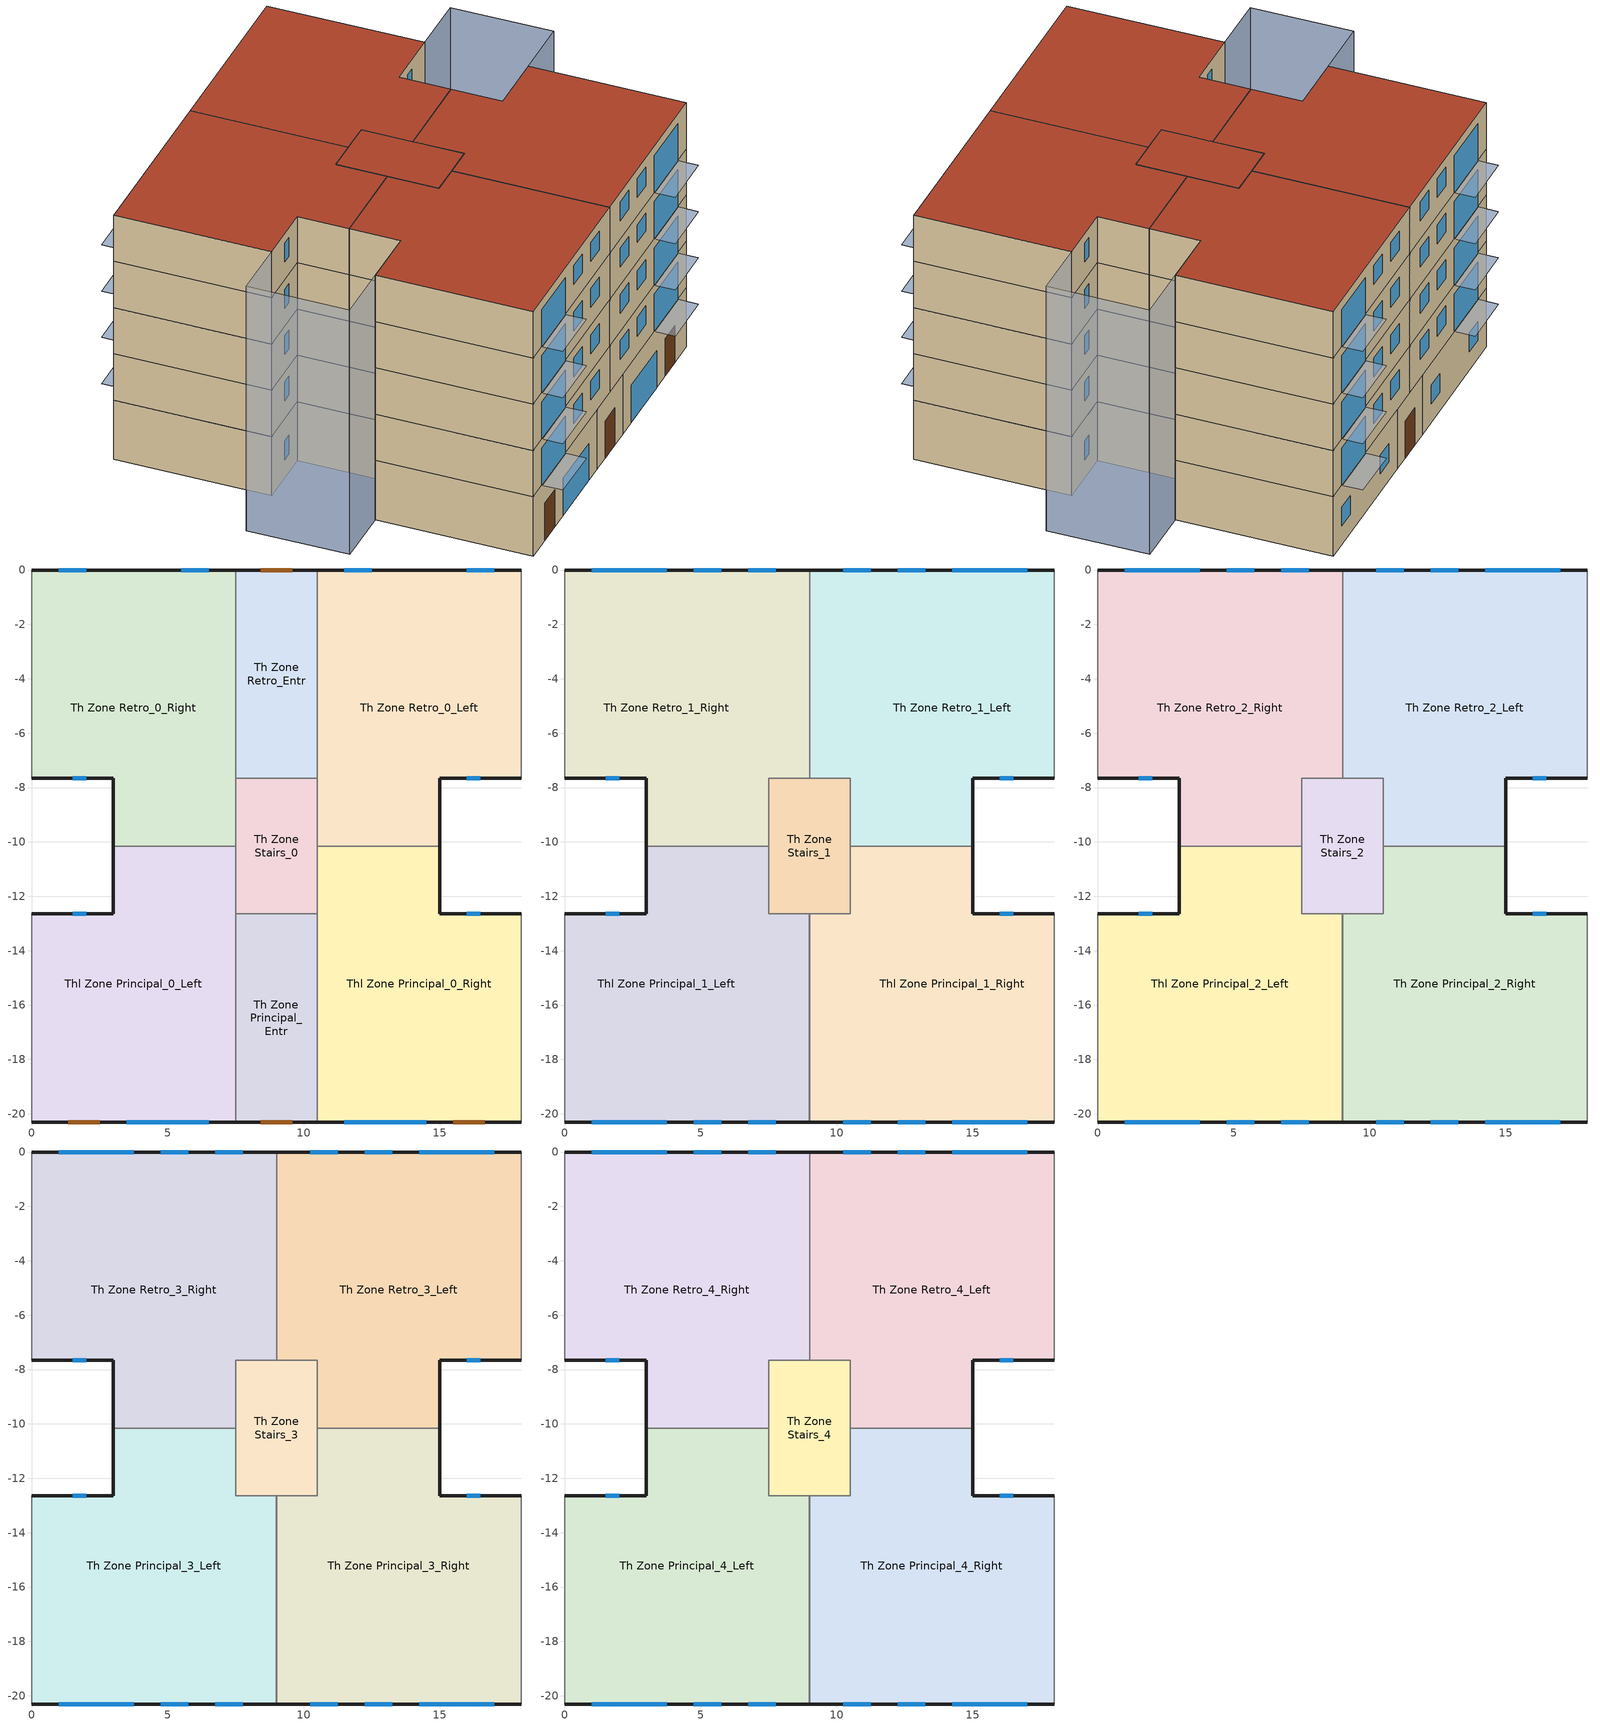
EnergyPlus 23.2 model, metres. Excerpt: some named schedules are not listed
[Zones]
Th Zone Principal_Entr
 floor ground (Ground carpet): 10.5,-20.3 7.5,-20.3 7.5,-12.65 10.5,-12.65 z0
 wall outside (Facades): 7.5,-20.3 10.5,-20.3 z0:3.2
 wall to Thl Zone Principal_0_Left (Internal Walls): 7.5,-12.65 7.5,-20.3 z0:3.2
 wall to Thl Zone Principal_0_Right (Internal Walls): 10.5,-20.3 10.5,-12.65 z0:3.2
 wall to Th Zone Stairs_0 (Air Wall): 10.5,-12.65 7.5,-12.65 z0:3.2
 door (Exterior Door): 8.42,-20.3 9.57,-20.3 z0:2
Th Zone Retro_0_Left
 floor ground (Ground carpet): 18,-7.65 15,-7.65 15,-10.15 10.5,-10.15 10.5,0 18,0 z0
 wall outside (Facades): 15,-10.15 15,-7.65 18,-7.65 / 18,0 10.5,0 z0:3.2
 wall adiabatic (Dividing Wall): 18,-7.65 18,0 z0:3.2
 wall to Thl Zone Principal_0_Right (Internal Walls): 10.5,-10.15 15,-10.15 z0:3.2
 wall to Th Zone Retro_Entr (Internal Walls): 10.5,0 10.5,-7.65 z0:3.2
 wall to Th Zone Stairs_0 (Internal Walls): 10.5,-7.65 10.5,-10.15 z0:3.2
 window (Window): 16,-7.65 16.5,-7.65 / 17,0 16,0 / 12.5,0 11.5,0 z1:2
Th Zone Retro_0_Right
 floor ground (Ground carpet): 7.5,-10.15 3,-10.15 3,-7.65 0,-7.65 0,0 7.5,0 z0
 wall outside (Facades): 0,-7.65 3,-7.65 3,-10.15 / 7.5,0 0,0 z0:3.2
 wall to Th Zone Retro_Entr (Internal Walls): 7.5,-7.65 7.5,0 z0:3.2
 wall to Th Zone Stairs_0 (Internal Walls): 7.5,-10.15 7.5,-7.65 z0:3.2
 wall to Thl Zone Principal_0_Left (Internal Walls): 3,-10.15 7.5,-10.15 z0:3.2
 wall adiabatic (Dividing Wall): 0,0 0,-7.65 z0:3.2
 window (Window): 1.5,-7.65 2,-7.65 / 2,0 1,0 / 6.5,0 5.5,0 z1:2
Th Zone Retro_Entr
 floor ground (Ground carpet): 10.5,-7.65 7.5,-7.65 7.5,0 10.5,0 z0
 wall outside (Facades): 10.5,0 7.5,0 z0:3.2
 wall to Th Zone Stairs_0 (Air Wall): 7.5,-7.65 10.5,-7.65 z0:3.2
 door (Exterior Door): 9.57,0 8.43,0 z0:2
Th Zone Stairs_0
 floor ground (Ground carpet): 10.5,-12.65 7.5,-12.65 7.5,-7.65 10.5,-7.65 z0
 wall to Thl Zone Principal_0_Left (Internal Walls): 7.5,-10.15 7.5,-12.65 z0:3.2
 wall to Thl Zone Principal_0_Right (Internal Walls): 10.5,-12.65 10.5,-10.15 z0:3.2
Thl Zone Principal_0_Left
 floor ground (Ground carpet): 7.5,-20.3 0,-20.3 0,-12.65 3,-12.65 3,-10.15 7.5,-10.15 z0
 wall outside (Facades): 0,-20.3 7.5,-20.3 / 3,-10.15 3,-12.65 0,-12.65 z0:3.2
 wall adiabatic (Dividing Wall): 0,-12.65 0,-20.3 z0:3.2
 window (ASHRAE 189.1-2009 ExtWindow ClimateZone 4-5): 3.5,-20.3 6.5,-20.3 z0:2
 window (Window): 2,-12.65 1.5,-12.65 z1:2
 door (Exterior Door 2): 1.35,-20.3 2.5,-20.3 z0:2
Thl Zone Principal_0_Right
 floor ground (Ground carpet): 18,-20.3 10.5,-20.3 10.5,-10.15 15,-10.15 15,-12.65 18,-12.65 z0
 wall outside (Facades): 10.5,-20.3 18,-20.3 / 18,-12.65 15,-12.65 15,-10.15 z0:3.2
 wall adiabatic (Dividing Wall): 18,-20.3 18,-12.65 z0:3.2
 window (ASHRAE 189.1-2009 ExtWindow ClimateZone 4-5): 11.5,-20.3 14.5,-20.3 z0:2
 window (Window): 16.5,-12.65 16,-12.65 z1:2
 door (Exterior Door 2): 15.5,-20.3 16.65,-20.3 z0:2
Th Zone Retro_1_Left
 floor to Th Zone Retro_Entr (Floor-Hollow Slab Between Floors): 10.5,-7.65 9,-7.65 9,0 10.5,0 z3.2
 floor to Th Zone Retro_0_Left (Floor-Hollow Slab Between Floors): 18,-7.65 15,-7.65 15,-10.15 10.5,-10.15 10.5,0 18,0 z3.2
 wall outside (Facades): 15,-10.15 15,-7.65 18,-7.65 / 18,0 9,0 z3.2:5.7
 wall adiabatic (Dividing Wall): 18,-7.65 18,0 z3.2:5.7
 wall to Thl Zone Principal_1_Right (Internal Walls): 10.5,-10.15 15,-10.15 z3.2:5.7
 wall to Th Zone Retro_1_Right (Internal Walls): 9,0 9,-7.65 z3.2:5.7
 wall to Th Zone Stairs_1 (Internal Walls): 9,-7.65 10.5,-7.65 10.5,-10.15 z3.2:5.7
 window (Window): 16,-7.65 16.5,-7.65 / 13.25,0 12.25,0 / 11.25,0 10.25,0 z4.2:5.2; 17,0 14.25,0 z3.2:5.2
Th Zone Retro_1_Right
 floor to Th Zone Retro_Entr (Floor-Hollow Slab Between Floors): 9,-7.65 7.5,-7.65 7.5,0 9,0 z3.2
 floor to Th Zone Retro_0_Right (Floor-Hollow Slab Between Floors): 7.5,-10.15 3,-10.15 3,-7.65 0,-7.65 0,0 7.5,0 z3.2
 wall outside (Facades): 0,-7.65 3,-7.65 3,-10.15 / 9,0 0,0 z3.2:5.7
 wall to Thl Zone Principal_1_Left (Internal Walls): 3,-10.15 7.5,-10.15 z3.2:5.7
 wall adiabatic (Dividing Wall): 0,0 0,-7.65 z3.2:5.7
 wall to Th Zone Stairs_1 (Internal Walls): 7.5,-10.15 7.5,-7.65 9,-7.65 z3.2:5.7
 window (Window): 1.5,-7.65 2,-7.65 / 5.75,0 4.75,0 / 7.75,0 6.75,0 z4.2:5.2; 3.75,0 1,0 z3.2:5.2
Th Zone Stairs_1
 floor to Th Zone Stairs_0 (Air Wall): 10.5,-12.65 7.5,-12.65 7.5,-7.65 10.5,-7.65 z3.2
 wall to Thl Zone Principal_1_Left (Internal Walls): 7.5,-10.15 7.5,-12.65 9,-12.65 z3.2:5.7
 wall to Thl Zone Principal_1_Right (Internal Walls): 9,-12.65 10.5,-12.65 10.5,-10.15 z3.2:5.7
Thl Zone Principal_1_Left
 floor to Thl Zone Principal_0_Left (Floor-Hollow Slab Between Floors): 7.5,-20.3 0,-20.3 0,-12.65 3,-12.65 3,-10.15 7.5,-10.15 z3.2
 floor to Th Zone Principal_Entr (Floor-Hollow Slab Between Floors): 9,-20.3 7.5,-20.3 7.5,-12.65 9,-12.65 z3.2
 wall outside (Facades): 0,-20.3 9,-20.3 / 3,-10.15 3,-12.65 0,-12.65 z3.2:5.7
 wall adiabatic (Dividing Wall): 0,-12.65 0,-20.3 z3.2:5.7
 wall to Thl Zone Principal_1_Right (Internal Walls): 9,-20.3 9,-12.65 z3.2:5.7
 window (Window): 1,-20.3 3.75,-20.3 z3.2:5.2; 4.75,-20.3 5.75,-20.3 / 6.75,-20.3 7.75,-20.3 / 2,-12.65 1.5,-12.65 z4.2:5.2
Thl Zone Principal_1_Right
 floor to Thl Zone Principal_0_Right (Floor-Hollow Slab Between Floors): 18,-20.3 10.5,-20.3 10.5,-10.15 15,-10.15 15,-12.65 18,-12.65 z3.2
 floor to Th Zone Principal_Entr (Floor-Hollow Slab Between Floors): 10.5,-20.3 9,-20.3 9,-12.65 10.5,-12.65 z3.2
 wall outside (Facades): 9,-20.3 18,-20.3 / 18,-12.65 15,-12.65 15,-10.15 z3.2:5.7
 wall adiabatic (Dividing Wall): 18,-20.3 18,-12.65 z3.2:5.7
 window (Window): 14.25,-20.3 17,-20.3 z3.2:5.2; 12.25,-20.3 13.25,-20.3 / 10.25,-20.3 11.25,-20.3 / 16.5,-12.65 16,-12.65 z4.2:5.2
Th Zone Principal_2_Right
 floor to Thl Zone Principal_1_Right (Floor-Hollow Slab Between Floors): 18,-20.3 9,-20.3 9,-12.65 10.5,-12.65 10.5,-10.15 15,-10.15 15,-12.65 18,-12.65 z5.7
 wall outside (Facades): 9,-20.3 18,-20.3 / 18,-12.65 15,-12.65 15,-10.15 z5.7:8.2
 wall to Thl Zone Principal_2_Left (Internal Walls): 9,-12.65 9,-20.3 z5.7:8.2
 wall to Th Zone Retro_2_Left (Internal Walls): 15,-10.15 10.5,-10.15 z5.7:8.2
 wall adiabatic (Dividing Wall): 18,-20.3 18,-12.65 z5.7:8.2
 wall to Th Zone Stairs_2 (Internal Walls): 10.5,-10.15 10.5,-12.65 9,-12.65 z5.7:8.2
 window (Window): 14.25,-20.3 17,-20.3 z5.7:7.7; 12.25,-20.3 13.25,-20.3 / 10.25,-20.3 11.25,-20.3 / 16.5,-12.65 16,-12.65 z6.7:7.7
Th Zone Retro_2_Left
 floor to Th Zone Retro_1_Left (Floor-Hollow Slab Between Floors): 18,-7.65 15,-7.65 15,-10.15 10.5,-10.15 10.5,-7.65 9,-7.65 9,0 18,0 z5.7
 wall outside (Facades): 15,-10.15 15,-7.65 18,-7.65 / 18,0 9,0 z5.7:8.2
 wall adiabatic (Dividing Wall): 18,-7.65 18,0 z5.7:8.2
 wall to Th Zone Retro_2_Right (Internal Walls): 9,0 9,-7.65 z5.7:8.2
 wall to Th Zone Stairs_2 (Internal Walls): 9,-7.65 10.5,-7.65 10.5,-10.15 z5.7:8.2
 window (Window): 16,-7.65 16.5,-7.65 / 13.25,0 12.25,0 / 11.25,0 10.25,0 z6.7:7.7; 17,0 14.25,0 z5.7:7.7
Th Zone Retro_2_Right
 floor to Th Zone Retro_1_Right (Floor-Hollow Slab Between Floors): 9,-7.65 7.5,-7.65 7.5,-10.15 3,-10.15 3,-7.65 0,-7.65 0,0 9,0 z5.7
 wall outside (Facades): 0,-7.65 3,-7.65 3,-10.15 / 9,0 0,0 z5.7:8.2
 wall to Thl Zone Principal_2_Left (Internal Walls): 3,-10.15 7.5,-10.15 z5.7:8.2
 wall adiabatic (Dividing Wall): 0,0 0,-7.65 z5.7:8.2
 wall to Th Zone Stairs_2 (Internal Walls): 7.5,-10.15 7.5,-7.65 9,-7.65 z5.7:8.2
 window (Window): 1.5,-7.65 2,-7.65 / 5.75,0 4.75,0 / 7.75,0 6.75,0 z6.7:7.7; 3.75,0 1,0 z5.7:7.7
Th Zone Stairs_2
 floor to Th Zone Stairs_1 (Air Wall): 10.5,-12.65 7.5,-12.65 7.5,-7.65 10.5,-7.65 z5.7
 wall to Thl Zone Principal_2_Left (Internal Walls): 7.5,-10.15 7.5,-12.65 9,-12.65 z5.7:8.2
Thl Zone Principal_2_Left
 floor to Thl Zone Principal_1_Left (Floor-Hollow Slab Between Floors): 9,-20.3 0,-20.3 0,-12.65 3,-12.65 3,-10.15 7.5,-10.15 7.5,-12.65 9,-12.65 z5.7
 wall outside (Facades): 0,-20.3 9,-20.3 / 3,-10.15 3,-12.65 0,-12.65 z5.7:8.2
 wall adiabatic (Dividing Wall): 0,-12.65 0,-20.3 z5.7:8.2
 window (Window): 1,-20.3 3.75,-20.3 z5.7:7.7; 4.75,-20.3 5.75,-20.3 / 6.75,-20.3 7.75,-20.3 / 2,-12.65 1.5,-12.65 z6.7:7.7
Th Zone Principal_3_Left
 floor to Thl Zone Principal_2_Left (Floor-Hollow Slab Between Floors): 9,-20.3 0,-20.3 0,-12.65 3,-12.65 3,-10.15 7.5,-10.15 7.5,-12.65 9,-12.65 z8.2
 wall outside (Facades): 0,-20.3 9,-20.3 / 3,-10.15 3,-12.65 0,-12.65 z8.2:10.7
 wall adiabatic (Dividing Wall): 0,-12.65 0,-20.3 z8.2:10.7
 wall to Th Zone Retro_3_Right (Internal Walls): 7.5,-10.15 3,-10.15 z8.2:10.7
 wall to Th Zone Principal_3_Right (Internal Walls): 9,-20.3 9,-12.65 z8.2:10.7
 wall to Th Zone Stairs_3 (Internal Walls): 9,-12.65 7.5,-12.65 7.5,-10.15 z8.2:10.7
 window (Window): 1,-20.3 3.75,-20.3 z8.2:10.2; 4.75,-20.3 5.75,-20.3 / 6.75,-20.3 7.75,-20.3 / 2,-12.65 1.5,-12.65 z9.2:10.2
Th Zone Principal_3_Right
 floor to Th Zone Principal_2_Right (Floor-Hollow Slab Between Floors): 18,-20.3 9,-20.3 9,-12.65 10.5,-12.65 10.5,-10.15 15,-10.15 15,-12.65 18,-12.65 z8.2
 wall outside (Facades): 9,-20.3 18,-20.3 / 18,-12.65 15,-12.65 15,-10.15 z8.2:10.7
 wall to Th Zone Retro_3_Left (Internal Walls): 15,-10.15 10.5,-10.15 z8.2:10.7
 wall adiabatic (Dividing Wall): 18,-20.3 18,-12.65 z8.2:10.7
 wall to Th Zone Stairs_3 (Internal Walls): 10.5,-10.15 10.5,-12.65 9,-12.65 z8.2:10.7
 window (Window): 14.25,-20.3 17,-20.3 z8.2:10.2; 12.25,-20.3 13.25,-20.3 z9.27:10.2; 10.25,-20.3 11.25,-20.3 / 16.5,-12.65 16,-12.65 z9.2:10.2
Th Zone Retro_3_Left
 floor to Th Zone Retro_2_Left (Floor-Hollow Slab Between Floors): 18,-7.65 15,-7.65 15,-10.15 10.5,-10.15 10.5,-7.65 9,-7.65 9,0 18,0 z8.2
 wall outside (Facades): 15,-10.15 15,-7.65 18,-7.65 / 18,0 9,0 z8.2:10.7
 wall adiabatic (Dividing Wall): 18,-7.65 18,0 z8.2:10.7
 wall to Th Zone Retro_3_Right (Internal Walls): 9,0 9,-7.65 z8.2:10.7
 wall to Th Zone Stairs_3 (Internal Walls): 9,-7.65 10.5,-7.65 10.5,-10.15 z8.2:10.7
 window (Window): 16,-7.65 16.5,-7.65 / 13.25,0 12.25,0 / 11.25,0 10.25,0 z9.2:10.2; 17,0 14.25,0 z8.2:10.2
Th Zone Retro_3_Right
 floor to Th Zone Retro_2_Right (Floor-Hollow Slab Between Floors): 9,-7.65 7.5,-7.65 7.5,-10.15 3,-10.15 3,-7.65 0,-7.65 0,0 9,0 z8.2
 wall outside (Facades): 0,-7.65 3,-7.65 3,-10.15 / 9,0 0,0 z8.2:10.7
 wall adiabatic (Dividing Wall): 0,0 0,-7.65 z8.2:10.7
 wall to Th Zone Stairs_3 (Internal Walls): 7.5,-10.15 7.5,-7.65 9,-7.65 z8.2:10.7
 window (Window): 1.5,-7.65 2,-7.65 / 5.75,0 4.75,0 / 7.75,0 6.75,0 z9.2:10.2; 3.75,0 1,0 z8.2:10.2
Th Zone Stairs_3
 floor to Th Zone Stairs_2 (Air Wall): 10.5,-12.65 7.5,-12.65 7.5,-7.65 10.5,-7.65 z8.2
Th Zone Principal_4_Left
 floor to Th Zone Principal_3_Left (Floor-Hollow Slab Between Floors): 9,-20.3 0,-20.3 0,-12.65 3,-12.65 3,-10.15 7.5,-10.15 7.5,-12.65 9,-12.65 z10.7
 wall outside (Facades): 0,-20.3 9,-20.3 / 3,-10.15 3,-12.65 0,-12.65 z10.7:13.2
 wall adiabatic (Dividing Wall): 0,-12.65 0,-20.3 z10.7:13.2
 wall to Th Zone Retro_4_Right (Internal Walls): 7.5,-10.15 3,-10.15 z10.7:13.2
 wall to Th Zone Principal_4_Right (Internal Walls): 9,-20.3 9,-12.65 z10.7:13.2
 wall to Th Zone Stairs_4 (Internal Walls): 9,-12.65 7.5,-12.65 7.5,-10.15 z10.7:13.2
 window (Window): 1,-20.3 3.75,-20.3 z10.7:12.7; 4.75,-20.3 5.75,-20.3 / 6.75,-20.3 7.75,-20.3 / 2,-12.65 1.5,-12.65 z11.7:12.7
 roof outside (Roof): 0,-20.3 9,-20.3 9,-12.65 7.5,-12.65 7.5,-10.15 3,-10.15 3,-12.65 0,-12.65 z13.2
Th Zone Principal_4_Right
 floor to Th Zone Principal_3_Right (Floor-Hollow Slab Between Floors): 18,-20.3 9,-20.3 9,-12.65 10.5,-12.65 10.5,-10.15 15,-10.15 15,-12.65 18,-12.65 z10.7
 wall outside (Facades): 9,-20.3 18,-20.3 / 18,-12.65 15,-12.65 15,-10.15 z10.7:13.2
 wall to Th Zone Retro_4_Left (Internal Walls): 15,-10.15 10.5,-10.15 z10.7:13.2
 wall adiabatic (Dividing Wall): 18,-20.3 18,-12.65 z10.7:13.2
 wall to Th Zone Stairs_4 (Internal Walls): 10.5,-10.15 10.5,-12.65 9,-12.65 z10.7:13.2
 window (Window): 14.25,-20.3 17,-20.3 z10.7:12.7; 12.25,-20.3 13.25,-20.3 / 10.25,-20.3 11.25,-20.3 / 16.5,-12.65 16,-12.65 z11.7:12.7
 roof outside (Roof): 9,-20.3 18,-20.3 18,-12.65 15,-12.65 15,-10.15 10.5,-10.15 10.5,-12.65 9,-12.65 z13.2
Th Zone Retro_4_Left
 floor to Th Zone Retro_3_Left (Floor-Hollow Slab Between Floors): 18,-7.65 15,-7.65 15,-10.15 10.5,-10.15 10.5,-7.65 9,-7.65 9,0 18,0 z10.7
 wall outside (Facades): 15,-10.15 15,-7.65 18,-7.65 / 18,0 9,0 z10.7:13.2
 wall adiabatic (Dividing Wall): 18,-7.65 18,0 z10.7:13.2
 wall to Th Zone Retro_4_Right (Internal Walls): 9,0 9,-7.65 z10.7:13.2
 wall to Th Zone Stairs_4 (Internal Walls): 9,-7.65 10.5,-7.65 10.5,-10.15 z10.7:13.2
 window (Window): 16,-7.65 16.5,-7.65 / 13.25,0 12.25,0 / 11.25,0 10.25,0 z11.7:12.7; 17,0 14.25,0 z10.7:12.7
 roof outside (Roof): 9,-7.65 10.5,-7.65 10.5,-10.15 15,-10.15 15,-7.65 18,-7.65 18,0 9,0 z13.2
Th Zone Retro_4_Right
 floor to Th Zone Retro_3_Right (Floor-Hollow Slab Between Floors): 9,-7.65 7.5,-7.65 7.5,-10.15 3,-10.15 3,-7.65 0,-7.65 0,0 9,0 z10.7
 wall outside (Facades): 0,-7.65 3,-7.65 3,-10.15 / 9,0 0,0 z10.7:13.2
 wall adiabatic (Dividing Wall): 0,0 0,-7.65 z10.7:13.2
 wall to Th Zone Stairs_4 (Internal Walls): 7.5,-10.15 7.5,-7.65 9,-7.65 z10.7:13.2
 window (Window): 1.5,-7.65 2,-7.65 / 5.75,0 4.75,0 / 7.75,0 6.75,0 z11.7:12.7; 3.75,0 1,0 z10.7:12.7
 roof outside (Roof): 0,-7.65 3,-7.65 3,-10.15 7.5,-10.15 7.5,-7.65 9,-7.65 9,0 0,0 z13.2
Th Zone Stairs_4
 floor to Th Zone Stairs_3 (Air Wall): 10.5,-12.65 7.5,-12.65 7.5,-7.65 10.5,-7.65 z10.7
 roof outside (Roof): 7.5,-12.65 10.5,-12.65 10.5,-7.65 7.5,-7.65 z13.2
shading: 18,-12.65 21,-12.65 / 21,-12.65 21,-7.65 / 21,-7.65 18,-7.65 / 0,-7.65 -3,-7.65 / -3,-7.65 -3,-12.65 / -3,-12.65 0,-12.65 z0:13.2; 14.25,-21.3 17,-21.3 17,-20.3 14.25,-20.3 z5.7; 1,-21.3 3.75,-21.3 3.75,-20.3 1,-20.3 z8.2; 14.25,-21.3 17,-21.3 17,-20.3 14.25,-20.3 z8.2; 1,-21.3 3.75,-21.3 3.75,-20.3 1,-20.3 z10.7; 14.25,-21.3 17,-21.3 17,-20.3 14.25,-20.3 z10.7; 14.25,0 17,0 17,1 14.25,1 z3.2; 1,0 3.75,0 3.75,1 1,1 z3.2; 14.25,0 17,0 17,1 14.25,1 z5.7; 1,0 3.75,0 3.75,1 1,1 z5.7; 14.25,0 17,0 17,1 14.25,1 z8.2; 1,0 3.75,0 3.75,1 1,1 z8.2; 14.25,0 17,0 17,1 14.25,1 z10.7; 1,0 3.75,0 3.75,1 1,1 z10.7; 1,-21.3 3.75,-21.3 3.75,-20.3 1,-20.3 z3.2; 14.25,-21.3 17,-21.3 17,-20.3 14.25,-20.3 z3.2; 1,-21.3 3.75,-21.3 3.75,-20.3 1,-20.3 z5.7
[Building]
Building 1: North Axis=0
[Site:Location]
Raimat: Latitude=41.68; Longitude=0.45; Time Zone=1; Elevation=286
[Material] Thermal Absorptance=0.9
Name | Roughness | Thickness | Conductivity | Density | Specific Heat | Solar Absorptance | Visible Absorptance
8IN Concrete HW 1 | MediumRough | 0.2033 | 1.7296 | 2243 | 837 | 0.65 | 0.65
Asphalt fabric | Smooth | 0.005 | 0.7 | 2100 | 1000 | 0.7 | 0.7
Cement external plastering | MediumSmooth | 0.02 | 1 | 1800 | 1000 | 0.7 | 0.7
Cement layer | Smooth | 0.1 | 1 | 1800 | 1000 | 0.7 | 0.7
Ceramic hollow slab | Smooth | 0.22 | 0.647 | 1800 | 1000 | 0.7 | 0.7
Ceramic tile floor | Smooth | 0.04 | 1.3 | 2300 | 1000 | 0.7 | 0.7
Drilled bricks | Smooth | 0.04 | 0.36 | 1800 | 1000 | 0.7 | 0.7
F08 Metal surface | Smooth | 0.0008 | 45.28 | 7824 | 500 | 0.7 | 0.7
Floor screed | Smooth | 0.02 | 1.15 | 1800 | 1000 | 0.7 | 0.7
I01 25mm insulation board | MediumRough | 0.0254 | 0.03 | 43 | 1210 | 0.6 | 0.6
Interiorl plastering | Smooth | 0.01 | 1 | 1600 | 1000 | 0.7 | 0.7
Pavement | Smooth | 0.03 | 1.3 | 2300 | 1000 | 0.7 | 0.7
Perforated bricks | Smooth | 0.14 | 0.36 | 825 | 1000 | 0.7 | 0.7
[Material:NoMass]
CP02 CARPET PAD 1: Roughness=Smooth; Thermal Resistance=0.1; Thermal Absorptance=0.9; Solar Absorptance=0.8; Visible Absorptance=0.8
[Material:AirGap]
Air chamber 10 cm: Thermal Resistance=0.15
[WindowMaterial:Glazing] Optical Data Type=SpectralAverage; Back Side Solar Reflectance at Normal Incidence=0; Back Side Visible Reflectance at Normal Incidence=0; Infrared Transmittance at Normal Incidence=0; Dirt Correction Factor for Solar and Visible Transmittance=1; Solar Diffusing=No
Name | Thickness | Solar Transmittance at Normal Incidence | Front Side Solar Reflectance at Normal Incidence | Visible Transmittance at Normal Incidence | Front Side Visible Reflectance at Normal Incidence | Front Side Infrared Hemispherical Emissivity | Back Side Infrared Hemispherical Emissivity | Conductivity
Single glass 4 mm | 0.004 | 0.837 | 0.075 | 0.898 | 0.081 | 0.84 | 0.84 | 0.9
Theoretical Glass [207] | 0.003 | 0.3311 | 0.6189 | 0.44 | 0.51 | 0.9 | 0.9 | 0.0133
[Construction]
ASHRAE 189.1-2009 ExtWindow ClimateZone 4-5: Theoretical Glass [207]
Dividing Wall: Perforated bricks, Interiorl plastering
Exterior Door; Exterior Door 2: F08 Metal surface, I01 25mm insulation board
Facades: Cement external plastering, Perforated bricks, Air chamber 10 cm, Drilled bricks, Interiorl plastering
Floor-Hollow Slab Between Floors: Interiorl plastering, Ceramic hollow slab, Floor screed, Pavement
Ground carpet: Ceramic tile floor, Cement layer, Ceramic hollow slab, 8IN Concrete HW 1, CP02 CARPET PAD 1
Internal Walls: Interiorl plastering, Perforated bricks, Interiorl plastering
Roof: Ceramic tile floor, Asphalt fabric, Cement layer, Ceramic hollow slab, Interiorl plastering
Window: Single glass 4 mm
[Construction:AirBoundary]
Air Wall: None, 0
[Space]
Name | Zone | Space Type
Principal_2_Right | Th Zone Principal_2_Right | Apartments
Principal_3_Left | Th Zone Principal_3_Left | Apartments
Principal_3_Right | Th Zone Principal_3_Right | Apartments
Principal_4_Left | Th Zone Principal_4_Left | Apartments
Principal_4_Right | Th Zone Principal_4_Right | Apartments
Principal_Entr | Th Zone Principal_Entr | Entrances
Retro_0_Left | Th Zone Retro_0_Left | Shops
Retro_0_Right | Th Zone Retro_0_Right | Shops
Retro_1_Left | Th Zone Retro_1_Left | Apartments
Retro_1_Right | Th Zone Retro_1_Right | Apartments
Retro_2_Left | Th Zone Retro_2_Left | Apartments
Retro_2_Right | Th Zone Retro_2_Right | Apartments
Retro_3_Left | Th Zone Retro_3_Left | Apartments
Retro_3_Right | Th Zone Retro_3_Right | Apartments
Retro_4_Left | Th Zone Retro_4_Left | Apartments
Retro_4_Right | Th Zone Retro_4_Right | Apartments
Retro_Entr | Th Zone Retro_Entr | Entrances
Stairs_0 | Th Zone Stairs_0 | Stairs
Stairs_1 | Th Zone Stairs_1 | Stairs
Stairs_2 | Th Zone Stairs_2 | Stairs
Stairs_3 | Th Zone Stairs_3 | Stairs
Stairs_4 | Th Zone Stairs_4 | Stairs
Principal_0_Left | Thl Zone Principal_0_Left | Shops
Principal_0_Right | Thl Zone Principal_0_Right | Shops
Principal_1_Left | Thl Zone Principal_1_Left | Apartments
Principal_1_Right | Thl Zone Principal_1_Right | Apartments
Principal_2_Left | Thl Zone Principal_2_Left | Apartments
[SpaceList]
Apartments: Principal_1_Left, Retro_1_Left, Principal_2_Right, Principal_2_Left, Principal_3_Left, Principal_4_Left, Retro_2_Left, Retro_3_Left, Retro_3_Right, Retro_4_Left, Retro_1_Right, Retro_2_Right, Retro_4_Right, Principal_1_Right, Principal_3_Right, Principal_4_Right
Entrances: Retro_Entr, Principal_Entr
Shops: Principal_0_Left, Principal_0_Right, Retro_0_Right, Retro_0_Left
Stairs: Stairs_3, Stairs_0, Stairs_1, Stairs_2, Stairs_4
[Zone] Multiplier=1; Part of Total Floor Area=Yes
Th Zone Principal_2_Right; Th Zone Principal_3_Left; Th Zone Principal_3_Right; Th Zone Principal_4_Left; Th Zone Principal_4_Right; Th Zone Principal_Entr; Th Zone Retro_0_Left; Th Zone Retro_0_Right; Th Zone Retro_1_Left; Th Zone Retro_1_Right; Th Zone Retro_2_Left; Th Zone Retro_2_Right; Th Zone Retro_3_Left; Th Zone Retro_3_Right; Th Zone Retro_4_Left; Th Zone Retro_4_Right; Th Zone Retro_Entr; Th Zone Stairs_0; Th Zone Stairs_1; Th Zone Stairs_2; Th Zone Stairs_3; Th Zone Stairs_4; Thl Zone Principal_0_Left; Thl Zone Principal_0_Right; Thl Zone Principal_1_Left; Thl Zone Principal_1_Right; Thl Zone Principal_2_Left
[PEOPLE] Number of People Calculation Method=People; Fraction Radiant=0.3; Thermal Comfort Model 1 Type=AdaptiveASH55; Thermal Comfort Model 2 Type=AdaptiveCEN15251; Cold Stress Temperature Threshold=15.56; Heat Stress Temperature Threshold=30
Name | Zone or ZoneList or Space or SpaceList | Number of People Schedule | Number of People | Activity Level Schedule
People 1 | Apartments | Occupancy-Apartment | 3 | Activity-Apartments
People 3 | Entrances | Occupancy-Stairs&Entrances | 1 | Activity-Stairs&Entrances
People 2 | Shops | Occupancy-Shops | 3 | Activity-Shops
[Lights] Design Level Calculation Method=Watts/Area; Fraction Replaceable=1; EndUse Subcategory=General
Name | Zone or ZoneList or Space or SpaceList | Schedule | Watts per Zone Floor Area
Lights 1 | Apartments | Lights Use-Apartments | 1
Lights 3 | Entrances | Lights Use-Stairs&Entrances | 0.5
Lights 2 | Shops | Lights Use-Shops | 5
Lights 4 | Stairs | Lights Use-Stairs&Entrances | 0.5
[ElectricEquipment] Design Level Calculation Method=Watts/Area; EndUse Subcategory=General
Name | Zone or ZoneList or Space or SpaceList | Schedule | Watts per Zone Floor Area
Electric Equipment 1 | Apartments | Electrical equipment-Apartments | 3
Electric Equipment 3 | Entrances | Electrical equipment-Stairs&Entrances | 1
Electric Equipment 2 | Shops | Electrical equipment-Shops | 1
Electric Equipment 4 | Stairs | Electrical equipment-Stairs&Entrances | 1
[ZoneInfiltration:DesignFlowRate] Design Flow Rate Calculation Method=Flow/Area; Flow Rate per Floor Area=0.0005
Name | Zone or ZoneList or Space or SpaceList | Schedule | Constant Term Coefficient
Apartments Infiltrations | Apartments | Infiltrations-Apartments | 1
Entrances Infiltration | Entrances | Infiltrations-Entrances
Shops Infiltrations | Shops | Infiltrations-Shops
Stairs Infiltration | Stairs | Infiltrations-Entrances
[DESIGNSPECIFICATION:OUTDOORAIR] Outdoor Air Method=Flow/Person; Outdoor Air Flow per Person=0.00944; Outdoor Air Flow per Zone Floor Area=0; Outdoor Air Flow per Zone=0; Outdoor Air Flow Air Changes per Hour=0; Outdoor Air Schedule=On 24/7
Th Zone Principal_2_Right Design Specification Outdoor Air Object; Th Zone Principal_3_Left Design Specification Outdoor Air Object; Th Zone Principal_3_Right Design Specification Outdoor Air Object; Th Zone Principal_4_Left Design Specification Outdoor Air Object; Th Zone Principal_4_Right Design Specification Outdoor Air Object; Th Zone Retro_1_Left Design Specification Outdoor Air Object; Th Zone Retro_1_Right Design Specification Outdoor Air Object; Th Zone Retro_2_Left Design Specification Outdoor Air Object; Th Zone Retro_2_Right Design Specification Outdoor Air Object; Th Zone Retro_3_Left Design Specification Outdoor Air Object; Th Zone Retro_3_Right Design Specification Outdoor Air Object; Th Zone Retro_4_Left Design Specification Outdoor Air Object; Th Zone Retro_4_Right Design Specification Outdoor Air Object; Thl Zone Principal_1_Left Design Specification Outdoor Air Object; Thl Zone Principal_1_Right Design Specification Outdoor Air Object; Thl Zone Principal_2_Left Design Specification Outdoor Air Object; Th Zone Principal_Entr Design Specification Outdoor Air Object; Th Zone Retro_Entr Design Specification Outdoor Air Object; Th Zone Retro_0_Left Design Specification Outdoor Air Object; Th Zone Retro_0_Right Design Specification Outdoor Air Object; Thl Zone Principal_0_Left Design Specification Outdoor Air Object; Thl Zone Principal_0_Right Design Specification Outdoor Air Object
[DESIGNSPECIFICATION:ZONEAIRDISTRIBUTION] Zone Air Distribution Effectiveness in Cooling Mode=1; Zone Air Distribution Effectiveness in Heating Mode=1; Zone Secondary Recirculation Fraction=0; Minimum Zone Ventilation Efficiency=0
Th Zone Principal_2_Right Design Specification Zone Air Distribution Object; Th Zone Principal_3_Left Design Specification Zone Air Distribution Object; Th Zone Principal_3_Right Design Specification Zone Air Distribution Object; Th Zone Principal_4_Left Design Specification Zone Air Distribution Object; Th Zone Principal_4_Right Design Specification Zone Air Distribution Object; Th Zone Retro_1_Left Design Specification Zone Air Distribution Object; Th Zone Retro_1_Right Design Specification Zone Air Distribution Object; Th Zone Retro_2_Left Design Specification Zone Air Distribution Object; Th Zone Retro_2_Right Design Specification Zone Air Distribution Object; Th Zone Retro_3_Left Design Specification Zone Air Distribution Object; Th Zone Retro_3_Right Design Specification Zone Air Distribution Object; Th Zone Retro_4_Left Design Specification Zone Air Distribution Object; Th Zone Retro_4_Right Design Specification Zone Air Distribution Object; Thl Zone Principal_1_Left Design Specification Zone Air Distribution Object; Thl Zone Principal_1_Right Design Specification Zone Air Distribution Object; Thl Zone Principal_2_Left Design Specification Zone Air Distribution Object; Th Zone Principal_Entr Design Specification Zone Air Distribution Object; Th Zone Retro_Entr Design Specification Zone Air Distribution Object; Th Zone Retro_0_Left Design Specification Zone Air Distribution Object; Th Zone Retro_0_Right Design Specification Zone Air Distribution Object; Thl Zone Principal_0_Left Design Specification Zone Air Distribution Object; Thl Zone Principal_0_Right Design Specification Zone Air Distribution Object
[SIZING:ZONE] Zone Cooling Design Supply Air Temperature Input Method=TemperatureDifference; Zone Cooling Design Supply Air Temperature=14; Zone Cooling Design Supply Air Temperature Difference=5; Zone Heating Design Supply Air Temperature Input Method=TemperatureDifference; Zone Heating Design Supply Air Temperature=50; Zone Heating Design Supply Air Temperature Difference=5; Zone Cooling Design Supply Air Humidity Ratio=0.009; Zone Heating Design Supply Air Humidity Ratio=0.004; Zone Heating Sizing Factor=1.25; Zone Cooling Sizing Factor=1.15; Cooling Design Air Flow Method=DesignDay; Cooling Design Air Flow Rate=0; Cooling Minimum Air Flow per Zone Floor Area=0.00076; Cooling Minimum Air Flow=0; Cooling Minimum Air Flow Fraction=0; Heating Design Air Flow Method=DesignDay; Heating Design Air Flow Rate=0; Heating Maximum Air Flow per Zone Floor Area=0.00203; Heating Maximum Air Flow=0.14158; Heating Maximum Air Flow Fraction=0.3; Account for Dedicated Outdoor Air System=Yes; Dedicated Outdoor Air System Control Strategy=NeutralSupplyAir; Dedicated Outdoor Air Low Setpoint Temperature for Design=autosize; Dedicated Outdoor Air High Setpoint Temperature for Design=autosize; Zone Load Sizing Method=Sensible Load Only No Latent Load; Zone Latent Cooling Design Supply Air Humidity Ratio Input Method=HumidityRatioDifference; Zone Cooling Design Supply Air Humidity Ratio Difference=0.005; Zone Latent Heating Design Supply Air Humidity Ratio Input Method=HumidityRatioDifference; Zone Humidification Design Supply Air Humidity Ratio Difference=0.005
Name | Design Specification Outdoor Air Object | Design Specification Zone Air Distribution Object
Th Zone Principal_2_Right | Th Zone Principal_2_Right Design Specification Outdoor Air Object | Th Zone Principal_2_Right Design Specification Zone Air Distribution Object
Th Zone Principal_3_Left | Th Zone Principal_3_Left Design Specification Outdoor Air Object | Th Zone Principal_3_Left Design Specification Zone Air Distribution Object
Th Zone Principal_3_Right | Th Zone Principal_3_Right Design Specification Outdoor Air Object | Th Zone Principal_3_Right Design Specification Zone Air Distribution Object
Th Zone Principal_4_Left | Th Zone Principal_4_Left Design Specification Outdoor Air Object | Th Zone Principal_4_Left Design Specification Zone Air Distribution Object
Th Zone Principal_4_Right | Th Zone Principal_4_Right Design Specification Outdoor Air Object | Th Zone Principal_4_Right Design Specification Zone Air Distribution Object
Th Zone Retro_1_Left | Th Zone Retro_1_Left Design Specification Outdoor Air Object | Th Zone Retro_1_Left Design Specification Zone Air Distribution Object
Th Zone Retro_1_Right | Th Zone Retro_1_Right Design Specification Outdoor Air Object | Th Zone Retro_1_Right Design Specification Zone Air Distribution Object
Th Zone Retro_2_Left | Th Zone Retro_2_Left Design Specification Outdoor Air Object | Th Zone Retro_2_Left Design Specification Zone Air Distribution Object
Th Zone Retro_2_Right | Th Zone Retro_2_Right Design Specification Outdoor Air Object | Th Zone Retro_2_Right Design Specification Zone Air Distribution Object
Th Zone Retro_3_Left | Th Zone Retro_3_Left Design Specification Outdoor Air Object | Th Zone Retro_3_Left Design Specification Zone Air Distribution Object
Th Zone Retro_3_Right | Th Zone Retro_3_Right Design Specification Outdoor Air Object | Th Zone Retro_3_Right Design Specification Zone Air Distribution Object
Th Zone Retro_4_Left | Th Zone Retro_4_Left Design Specification Outdoor Air Object | Th Zone Retro_4_Left Design Specification Zone Air Distribution Object
Th Zone Retro_4_Right | Th Zone Retro_4_Right Design Specification Outdoor Air Object | Th Zone Retro_4_Right Design Specification Zone Air Distribution Object
Thl Zone Principal_1_Left | Thl Zone Principal_1_Left Design Specification Outdoor Air Object | Thl Zone Principal_1_Left Design Specification Zone Air Distribution Object
Thl Zone Principal_1_Right | Thl Zone Principal_1_Right Design Specification Outdoor Air Object | Thl Zone Principal_1_Right Design Specification Zone Air Distribution Object
Thl Zone Principal_2_Left | Thl Zone Principal_2_Left Design Specification Outdoor Air Object | Thl Zone Principal_2_Left Design Specification Zone Air Distribution Object
Th Zone Principal_Entr | Th Zone Principal_Entr Design Specification Outdoor Air Object | Th Zone Principal_Entr Design Specification Zone Air Distribution Object
Th Zone Retro_Entr | Th Zone Retro_Entr Design Specification Outdoor Air Object | Th Zone Retro_Entr Design Specification Zone Air Distribution Object
Th Zone Retro_0_Left | Th Zone Retro_0_Left Design Specification Outdoor Air Object | Th Zone Retro_0_Left Design Specification Zone Air Distribution Object
Th Zone Retro_0_Right | Th Zone Retro_0_Right Design Specification Outdoor Air Object | Th Zone Retro_0_Right Design Specification Zone Air Distribution Object
Thl Zone Principal_0_Left | Thl Zone Principal_0_Left Design Specification Outdoor Air Object | Thl Zone Principal_0_Left Design Specification Zone Air Distribution Object
Thl Zone Principal_0_Right | Thl Zone Principal_0_Right Design Specification Outdoor Air Object | Thl Zone Principal_0_Right Design Specification Zone Air Distribution Object
[ZONECONTROL:THERMOSTAT] Control Type Schedule=Control type schedule: Always 4; Temperature Difference Between Cutout And Setpoint=0
Name | Zone or ZoneList | Control 1
Th Zone Principal_2_Right Thermostat | Th Zone Principal_2_Right | Th Zone Principal_2_Right Dual SP
Th Zone Principal_3_Left Thermostat | Th Zone Principal_3_Left | Th Zone Principal_3_Left Dual SP
Th Zone Principal_3_Right Thermostat | Th Zone Principal_3_Right | Th Zone Principal_3_Right Dual SP
Th Zone Principal_4_Left Thermostat | Th Zone Principal_4_Left | Th Zone Principal_4_Left Dual SP
Th Zone Principal_4_Right Thermostat | Th Zone Principal_4_Right | Th Zone Principal_4_Right Dual SP
Th Zone Retro_1_Left Thermostat | Th Zone Retro_1_Left | Th Zone Retro_1_Left Dual SP
Th Zone Retro_1_Right Thermostat | Th Zone Retro_1_Right | Th Zone Retro_1_Right Dual SP
Th Zone Retro_2_Left Thermostat | Th Zone Retro_2_Left | Th Zone Retro_2_Left Dual SP
Th Zone Retro_2_Right Thermostat | Th Zone Retro_2_Right | Th Zone Retro_2_Right Dual SP
Th Zone Retro_3_Left Thermostat | Th Zone Retro_3_Left | Th Zone Retro_3_Left Dual SP
Th Zone Retro_3_Right Thermostat | Th Zone Retro_3_Right | Th Zone Retro_3_Right Dual SP
Th Zone Retro_4_Left Thermostat | Th Zone Retro_4_Left | Th Zone Retro_4_Left Dual SP
Th Zone Retro_4_Right Thermostat | Th Zone Retro_4_Right | Th Zone Retro_4_Right Dual SP
Thl Zone Principal_1_Left Thermostat | Thl Zone Principal_1_Left | Thl Zone Principal_1_Left Dual SP
Thl Zone Principal_1_Right Thermostat | Thl Zone Principal_1_Right | Thl Zone Principal_1_Right Dual SP
Thl Zone Principal_2_Left Thermostat | Thl Zone Principal_2_Left | Thl Zone Principal_2_Left Dual SP
Th Zone Principal_Entr Thermostat | Th Zone Principal_Entr | Th Zone Principal_Entr Dual SP
Th Zone Retro_Entr Thermostat | Th Zone Retro_Entr | Th Zone Retro_Entr Dual SP
Th Zone Retro_0_Left Thermostat | Th Zone Retro_0_Left | Th Zone Retro_0_Left Dual SP
Th Zone Retro_0_Right Thermostat | Th Zone Retro_0_Right | Th Zone Retro_0_Right Dual SP
Thl Zone Principal_0_Left Thermostat | Thl Zone Principal_0_Left | Thl Zone Principal_0_Left Dual SP
Thl Zone Principal_0_Right Thermostat | Thl Zone Principal_0_Right | Thl Zone Principal_0_Right Dual SP
[THERMOSTATSETPOINT:DUALSETPOINT]
Name | Heating Setpoint Temperature Schedule | Cooling Setpoint Temperature Schedule
Th Zone Principal_2_Right Dual SP | AHST_Sch_Principal_Entr | ACST_Sch_Principal_Entr
Th Zone Principal_3_Left Dual SP | AHST_Sch_Retro_0_Right | ACST_Sch_Retro_0_Right
Th Zone Principal_3_Right Dual SP | AHST_Sch_Principal_4_Right | ACST_Sch_Principal_4_Right
Th Zone Principal_4_Left Dual SP | AHST_Sch_Principal_0_Left | ACST_Sch_Principal_0_Left
Th Zone Principal_4_Right Dual SP | AHST_Sch_Principal_2_Right | ACST_Sch_Principal_2_Right
Th Zone Retro_1_Left Dual SP | AHST_Sch_Retro_Entr | ACST_Sch_Retro_Entr
Th Zone Retro_1_Right Dual SP | AHST_Sch_Principal_3_Left | ACST_Sch_Principal_3_Left
Th Zone Retro_2_Left Dual SP | AHST_Sch_Retro_1_Left | ACST_Sch_Retro_1_Left
Th Zone Retro_2_Right Dual SP | AHST_Sch_Retro_1_Right | ACST_Sch_Retro_1_Right
Th Zone Retro_3_Left Dual SP | AHST_Sch_Retro_2_Left | ACST_Sch_Retro_2_Left
Th Zone Retro_3_Right Dual SP | AHST_Sch_Retro_2_Right | ACST_Sch_Retro_2_Right
Th Zone Retro_4_Left Dual SP | AHST_Sch_Retro_4_Right | ACST_Sch_Retro_4_Right
Th Zone Retro_4_Right Dual SP | AHST_Sch_Retro_4_Left | ACST_Sch_Retro_4_Left
Thl Zone Principal_1_Left Dual SP | AHST_Sch_Principal_1_Left | ACST_Sch_Principal_1_Left
Thl Zone Principal_1_Right Dual SP | AHST_Sch_Principal_2_Left | ACST_Sch_Principal_2_Left
Thl Zone Principal_2_Left Dual SP | AHST_Sch_Principal_4_Left | ACST_Sch_Principal_4_Left
Th Zone Principal_Entr Dual SP | AHST_Sch_Principal_1_Right | ACST_Sch_Principal_1_Right
Th Zone Retro_Entr Dual SP | AHST_Sch_Retro_3_Left | ACST_Sch_Retro_3_Left
Th Zone Retro_0_Left Dual SP | AHST_Sch_Principal_3_Right | ACST_Sch_Principal_3_Right
Th Zone Retro_0_Right Dual SP | AHST_Sch_Retro_0_Left | ACST_Sch_Retro_0_Left
Thl Zone Principal_0_Left Dual SP | AHST_Sch_Principal_0_Right | ACST_Sch_Principal_0_Right
Thl Zone Principal_0_Right Dual SP | AHST_Sch_Retro_3_Right | ACST_Sch_Retro_3_Right
[Zone equipment]
Th Zone Principal_2_Right: Th Zone Principal_2_Right VRF Indoor Unit
Th Zone Principal_3_Left: Th Zone Principal_3_Left VRF Indoor Unit
Th Zone Principal_3_Right: Th Zone Principal_3_Right VRF Indoor Unit
Th Zone Principal_4_Left: Th Zone Principal_4_Left VRF Indoor Unit
Th Zone Principal_4_Right: Th Zone Principal_4_Right VRF Indoor Unit
Th Zone Retro_1_Left: Th Zone Retro_1_Left VRF Indoor Unit
Th Zone Retro_1_Right: Th Zone Retro_1_Right VRF Indoor Unit
Th Zone Retro_2_Left: Th Zone Retro_2_Left VRF Indoor Unit
Th Zone Retro_2_Right: Th Zone Retro_2_Right VRF Indoor Unit
Th Zone Retro_3_Left: Th Zone Retro_3_Left VRF Indoor Unit
Th Zone Retro_3_Right: Th Zone Retro_3_Right VRF Indoor Unit
Th Zone Retro_4_Left: Th Zone Retro_4_Left VRF Indoor Unit
Th Zone Retro_4_Right: Th Zone Retro_4_Right VRF Indoor Unit
Thl Zone Principal_1_Left: Thl Zone Principal_1_Left VRF Indoor Unit
Thl Zone Principal_1_Right: Thl Zone Principal_1_Right VRF Indoor Unit
Thl Zone Principal_2_Left: Thl Zone Principal_2_Left VRF Indoor Unit
Th Zone Principal_Entr: Th Zone Principal_Entr VRF Indoor Unit
Th Zone Retro_Entr: Th Zone Retro_Entr VRF Indoor Unit
Th Zone Retro_0_Left: Th Zone Retro_0_Left VRF Indoor Unit
Th Zone Retro_0_Right: Th Zone Retro_0_Right VRF Indoor Unit
Thl Zone Principal_0_Left: Thl Zone Principal_0_Left VRF Indoor Unit
Thl Zone Principal_0_Right: Thl Zone Principal_0_Right VRF Indoor Unit
[ENERGYMANAGEMENTSYSTEM:SENSOR] OutputVariable or OutputMeter=Zone Operative Temperature
Name | OutputVariable or OutputMeter Index Key
Principal_Entr_OpT | Th Zone Principal_2_Right
Retro_0_Right_OpT | Th Zone Principal_3_Left
Principal_4_Right_OpT | Th Zone Principal_3_Right
Principal_0_Left_OpT | Th Zone Principal_4_Left
Principal_2_Right_OpT | Th Zone Principal_4_Right
Retro_Entr_OpT | Th Zone Retro_1_Left
Principal_3_Left_OpT | Th Zone Retro_1_Right
Retro_1_Left_OpT | Th Zone Retro_2_Left
Retro_1_Right_OpT | Th Zone Retro_2_Right
Retro_2_Left_OpT | Th Zone Retro_3_Left
Retro_2_Right_OpT | Th Zone Retro_3_Right
Retro_4_Right_OpT | Th Zone Retro_4_Left
Retro_4_Left_OpT | Th Zone Retro_4_Right
Principal_1_Left_OpT | Thl Zone Principal_1_Left
Principal_2_Left_OpT | Thl Zone Principal_1_Right
Principal_4_Left_OpT | Thl Zone Principal_2_Left
Principal_1_Right_OpT | Th Zone Principal_Entr
Retro_3_Left_OpT | Th Zone Retro_Entr
Principal_3_Right_OpT | Th Zone Retro_0_Left
Retro_0_Left_OpT | Th Zone Retro_0_Right
Principal_0_Right_OpT | Thl Zone Principal_0_Left
Retro_3_Right_OpT | Thl Zone Principal_0_Right
[ENERGYMANAGEMENTSYSTEM:INTERNALVARIABLE]
Name | Internal Data Index Key | Internal Data Type
ZFA_Principal_Entr | Th Zone Principal_2_Right | Zone Floor Area
ZAV_Principal_Entr | Th Zone Principal_2_Right | Zone Air Volume
ZFA_Retro_0_Right | Th Zone Principal_3_Left | Zone Floor Area
ZAV_Retro_0_Right | Th Zone Principal_3_Left | Zone Air Volume
ZFA_Principal_4_Right | Th Zone Principal_3_Right | Zone Floor Area
ZAV_Principal_4_Right | Th Zone Principal_3_Right | Zone Air Volume
ZFA_Principal_0_Left | Th Zone Principal_4_Left | Zone Floor Area
ZAV_Principal_0_Left | Th Zone Principal_4_Left | Zone Air Volume
ZFA_Principal_2_Right | Th Zone Principal_4_Right | Zone Floor Area
ZAV_Principal_2_Right | Th Zone Principal_4_Right | Zone Air Volume
ZFA_Retro_Entr | Th Zone Retro_1_Left | Zone Floor Area
ZAV_Retro_Entr | Th Zone Retro_1_Left | Zone Air Volume
ZFA_Principal_3_Left | Th Zone Retro_1_Right | Zone Floor Area
ZAV_Principal_3_Left | Th Zone Retro_1_Right | Zone Air Volume
ZFA_Retro_1_Left | Th Zone Retro_2_Left | Zone Floor Area
ZAV_Retro_1_Left | Th Zone Retro_2_Left | Zone Air Volume
ZFA_Retro_1_Right | Th Zone Retro_2_Right | Zone Floor Area
ZAV_Retro_1_Right | Th Zone Retro_2_Right | Zone Air Volume
ZFA_Retro_2_Left | Th Zone Retro_3_Left | Zone Floor Area
ZAV_Retro_2_Left | Th Zone Retro_3_Left | Zone Air Volume
ZFA_Retro_2_Right | Th Zone Retro_3_Right | Zone Floor Area
ZAV_Retro_2_Right | Th Zone Retro_3_Right | Zone Air Volume
ZFA_Retro_4_Right | Th Zone Retro_4_Left | Zone Floor Area
ZAV_Retro_4_Right | Th Zone Retro_4_Left | Zone Air Volume
ZFA_Retro_4_Left | Th Zone Retro_4_Right | Zone Floor Area
ZAV_Retro_4_Left | Th Zone Retro_4_Right | Zone Air Volume
ZFA_Principal_1_Left | Thl Zone Principal_1_Left | Zone Floor Area
ZAV_Principal_1_Left | Thl Zone Principal_1_Left | Zone Air Volume
ZFA_Principal_2_Left | Thl Zone Principal_1_Right | Zone Floor Area
ZAV_Principal_2_Left | Thl Zone Principal_1_Right | Zone Air Volume
ZFA_Principal_4_Left | Thl Zone Principal_2_Left | Zone Floor Area
ZAV_Principal_4_Left | Thl Zone Principal_2_Left | Zone Air Volume
ZFA_Principal_1_Right | Th Zone Principal_Entr | Zone Floor Area
ZAV_Principal_1_Right | Th Zone Principal_Entr | Zone Air Volume
ZFA_Retro_3_Left | Th Zone Retro_Entr | Zone Floor Area
ZAV_Retro_3_Left | Th Zone Retro_Entr | Zone Air Volume
ZFA_Principal_3_Right | Th Zone Retro_0_Left | Zone Floor Area
ZAV_Principal_3_Right | Th Zone Retro_0_Left | Zone Air Volume
ZFA_Retro_0_Left | Th Zone Retro_0_Right | Zone Floor Area
ZAV_Retro_0_Left | Th Zone Retro_0_Right | Zone Air Volume
ZFA_Principal_0_Right | Thl Zone Principal_0_Left | Zone Floor Area
ZAV_Principal_0_Right | Thl Zone Principal_0_Left | Zone Air Volume
ZFA_Retro_3_Right | Thl Zone Principal_0_Right | Zone Floor Area
ZAV_Retro_3_Right | Thl Zone Principal_0_Right | Zone Air Volume
[Schedule:Week:Daily]
Lights Use-Apartments Week Rule - Jan1-Dec31: Schedule Day 5, Schedule Day 5, Schedule Day 5, Schedule Day 5, Schedule Day 5, Schedule Day 5, Schedule Day 5, Schedule Day 5, Schedule Day 5, Schedule Day 5, Schedule Day 5, Schedule Day 5
Occupancy-Apartment Week Rule - Jan1-Dec31: Schedule Day 8, weekday 2, weekday 2, weekday 2, weekday 2, weekday 2, Schedule Day 8, Schedule Day 8, Schedule Day 8, Schedule Day 8, Schedule Day 8, Schedule Day 8
Activity-Apartments Week Rule - Jan1-Dec31: Schedule Day 14, Schedule Day 14, Schedule Day 14, Schedule Day 14, Schedule Day 14, Schedule Day 14, Schedule Day 14, Schedule Day 31, Schedule Day 14, Schedule Day 14, Schedule Day 14, Schedule Day 14
Electrical equipment-Apartments Week Rule - Jan1-Dec31: Schedule Day 2, Schedule Day 2, Schedule Day 2, Schedule Day 2, Schedule Day 2, Schedule Day 2, Schedule Day 2, Schedule Day 2, Schedule Day 2, Schedule Day 2, Schedule Day 2, Schedule Day 2
Lights Use-Stairs&Entrances Week Rule - Jan1-Dec31: Schedule Day 6, Schedule Day 6, Schedule Day 6, Schedule Day 6, Schedule Day 6, Schedule Day 6, Schedule Day 6, Schedule Day 6, Schedule Day 6, Schedule Day 6, Schedule Day 6, Schedule Day 6
Occupancy-Stairs&Entrances Week Rule - Jan1-Dec31: Schedule Day 10, Schedule Day 10, Schedule Day 10, Schedule Day 10, Schedule Day 10, Schedule Day 10, Schedule Day 10, Schedule Day 10, Schedule Day 10, Schedule Day 10, Schedule Day 10, Schedule Day 10
Activity-Stairs&Entrances Week Rule - Jan1-Dec31: Schedule Day 15, Schedule Day 15, Schedule Day 15, Schedule Day 15, Schedule Day 15, Schedule Day 15, Schedule Day 15, Schedule Day 15, Schedule Day 15, Schedule Day 15, Schedule Day 15, Schedule Day 15
Electrical equipment-Stairs&Entrances Week Rule - Jan1-Dec31: Schedule Day 3, Schedule Day 3, Schedule Day 3, Schedule Day 3, Schedule Day 3, Schedule Day 3, Schedule Day 3, Schedule Day 3, Schedule Day 3, Schedule Day 3, Schedule Day 3, Schedule Day 3
Lights Use-Shops Week Rule - Jan1-Dec31: Schedule Day 28, Schedule Day 7, Schedule Day 7, Schedule Day 7, Schedule Day 7, Schedule Day 7, Schedule Day 7, Schedule Day 7, Schedule Day 7, Schedule Day 7, Schedule Day 7, Schedule Day 7
Occupancy-Shops Week Rule - Jan1-Dec31: Sunday, Weekday, Weekday, Weekday, Weekday, Weekday, Saturday, Schedule Day 9, Schedule Day 9, Schedule Day 9, Schedule Day 9, Schedule Day 9
Activity-Shops Week Rule - Jan1-Dec31: Schedule Day 16, Schedule Day 16, Schedule Day 16, Schedule Day 16, Schedule Day 16, Schedule Day 16, Schedule Day 16, Schedule Day 16, Schedule Day 16, Schedule Day 16, Schedule Day 16, Schedule Day 16
Electrical equipment-Shops Week Rule - Jan1-Dec31: Schedule Day 29, Schedule Day 4, Schedule Day 4, Schedule Day 4, Schedule Day 4, Schedule Day 4, Schedule Day 4, Schedule Day 4, Schedule Day 4, Schedule Day 4, Schedule Day 4, Schedule Day 4
Infiltrations-Apartments Week Rule - Jan1-Dec31: Schedule Day 11, Schedule Day 11, Schedule Day 11, Schedule Day 11, Schedule Day 11, Schedule Day 11, Schedule Day 11, Schedule Day 11, Schedule Day 11, Schedule Day 11, Schedule Day 11, Schedule Day 11
Infiltrations-Entrances Week Rule - Jan1-Dec31: Schedule Day 12, Schedule Day 12, Schedule Day 12, Schedule Day 12, Schedule Day 12, Schedule Day 12, Schedule Day 12, Schedule Day 12, Schedule Day 12, Schedule Day 12, Schedule Day 12, Schedule Day 12
Infiltrations-Shops Week Rule - Jan1-Dec31: Schedule Day 13, Schedule Day 13, Schedule Day 13, Schedule Day 13, Schedule Day 13, Schedule Day 13, Schedule Day 13, Schedule Day 13, Schedule Day 13, Schedule Day 13, Schedule Day 13, Schedule Day 13
[Schedule:Year]
Lights Use-Apartments: Lights Use-Apartments Week Rule - Jan1-Dec31, 1, 1, 12, 31
Occupancy-Apartment: Occupancy-Apartment Week Rule - Jan1-Dec31, 1, 1, 12, 31
Activity-Apartments: Activity-Apartments Week Rule - Jan1-Dec31, 1, 1, 12, 31
Electrical equipment-Apartments: Electrical equipment-Apartments Week Rule - Jan1-Dec31, 1, 1, 12, 31
Lights Use-Stairs&Entrances: Lights Use-Stairs&Entrances Week Rule - Jan1-Dec31, 1, 1, 12, 31
Occupancy-Stairs&Entrances: Occupancy-Stairs&Entrances Week Rule - Jan1-Dec31, 1, 1, 12, 31
Activity-Stairs&Entrances: Activity-Stairs&Entrances Week Rule - Jan1-Dec31, 1, 1, 12, 31
Electrical equipment-Stairs&Entrances: Electrical equipment-Stairs&Entrances Week Rule - Jan1-Dec31, 1, 1, 12, 31
Lights Use-Shops: Lights Use-Shops Week Rule - Jan1-Dec31, 1, 1, 12, 31
Occupancy-Shops: Occupancy-Shops Week Rule - Jan1-Dec31, 1, 1, 12, 31
Activity-Shops: Activity-Shops Week Rule - Jan1-Dec31, 1, 1, 12, 31
Electrical equipment-Shops: Electrical equipment-Shops Week Rule - Jan1-Dec31, 1, 1, 12, 31
Infiltrations-Apartments: Infiltrations-Apartments Week Rule - Jan1-Dec31, 1, 1, 12, 31
Infiltrations-Entrances: Infiltrations-Entrances Week Rule - Jan1-Dec31, 1, 1, 12, 31
Infiltrations-Shops: Infiltrations-Shops Week Rule - Jan1-Dec31, 1, 1, 12, 31
[SCHEDULE:COMPACT]
On 24/7: Through: 12/31, For: AllDays, Until: 24:00, 1
Control type schedule: Always 4: Through: 12/31, For: AllDays, Until: 24:00, 4
AHST_Sch_Principal_Entr; AHST_Sch_Retro_0_Right; AHST_Sch_Principal_4_Right; AHST_Sch_Principal_0_Left: Through: 12/31, For: AllDays, Until: 24:00, 20
ACST_Sch_Principal_Entr; ACST_Sch_Retro_0_Right; ACST_Sch_Principal_4_Right: Through: 12/31, For: AllDays, Until: 24:00, 24
